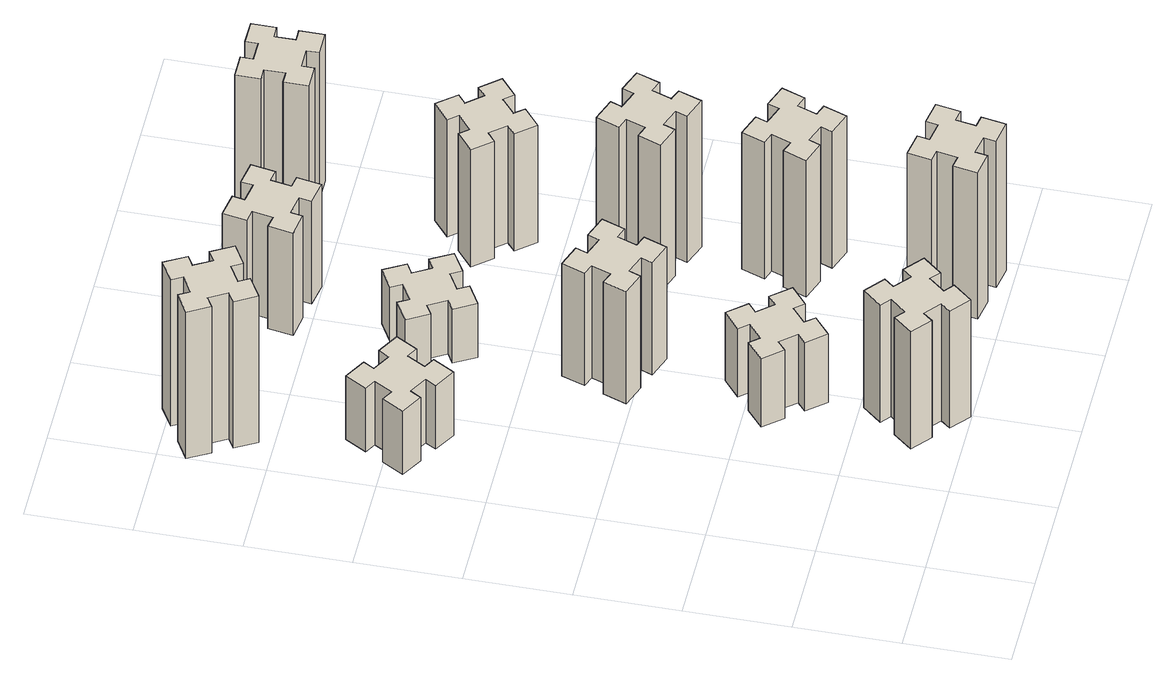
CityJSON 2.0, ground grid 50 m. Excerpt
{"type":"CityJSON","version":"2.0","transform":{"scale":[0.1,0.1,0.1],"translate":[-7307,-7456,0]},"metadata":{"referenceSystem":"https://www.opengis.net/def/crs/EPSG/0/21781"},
"CityObjects":{
"building1":{"type":"Building","attributes":{"class":"1000","function":"1000","usage":"1000","yearOfConstruction":2016,"roofType":"1000","measuredHeight":72,"storeysAboveGround":30,"storeysBelowGround":0},"geometry":[{"type":"Solid","lod":"1","boundaries":[[[[0,1,2,3,4,5,6,7,8,9,10,11,12,13,14,15,16,17,18,19]],[[17,16,20,21]],[[16,15,22,20]],[[15,14,23,22]],[[14,13,24,23]],[[13,12,25,24]],[[12,11,26,25]],[[11,10,27,26]],[[10,9,28,27]],[[9,8,29,28]],[[8,7,30,29]],[[7,6,31,30]],[[6,5,32,31]],[[5,4,33,32]],[[4,3,34,33]],[[3,2,35,34]],[[2,1,36,35]],[[1,0,37,36]],[[0,19,38,37]],[[19,18,39,38]],[[18,17,21,39]],[[24,25,26,27,28,29,30,31,32,33,34,35,36,37,38,39,21,20,22,23]]]]}]},
"building2":{"type":"Building","attributes":{"class":"1000","function":"1000","usage":"1000","yearOfConstruction":2016,"roofType":"1000","measuredHeight":39,"storeysAboveGround":30,"storeysBelowGround":0},"geometry":[{"type":"Solid","lod":"1","boundaries":[[[[40,41,42,43,44,45,46,47,48,49,50,51,52,53,54,55,56,57,58,59]],[[57,56,60,61]],[[56,55,62,60]],[[55,54,63,62]],[[54,53,64,63]],[[53,52,65,64]],[[52,51,66,65]],[[51,50,67,66]],[[50,49,68,67]],[[49,48,69,68]],[[48,47,70,69]],[[47,46,71,70]],[[46,45,72,71]],[[45,44,73,72]],[[44,43,74,73]],[[43,42,75,74]],[[42,41,76,75]],[[41,40,77,76]],[[40,59,78,77]],[[59,58,79,78]],[[58,57,61,79]],[[64,65,66,67,68,69,70,71,72,73,74,75,76,77,78,79,61,60,62,63]]]]}]},
"building3":{"type":"Building","attributes":{"class":"1000","function":"1000","usage":"1000","yearOfConstruction":2016,"roofType":"1000","measuredHeight":90,"storeysAboveGround":30,"storeysBelowGround":0},"geometry":[{"type":"Solid","lod":"1","boundaries":[[[[80,81,82,83,84,85,86,87,88,89,90,91,92,93,94,95,96,97,98,99]],[[97,96,100,101]],[[96,95,102,100]],[[95,94,103,102]],[[94,93,104,103]],[[93,92,105,104]],[[92,91,106,105]],[[91,90,107,106]],[[90,89,108,107]],[[89,88,109,108]],[[88,87,110,109]],[[87,86,111,110]],[[86,85,112,111]],[[85,84,113,112]],[[84,83,114,113]],[[83,82,115,114]],[[82,81,116,115]],[[81,80,117,116]],[[80,99,118,117]],[[99,98,119,118]],[[98,97,101,119]],[[104,105,106,107,108,109,110,111,112,113,114,115,116,117,118,119,101,100,102,103]]]]}]},
"building4":{"type":"Building","attributes":{"class":"1000","function":"1000","usage":"1000","yearOfConstruction":2016,"roofType":"1000","measuredHeight":42,"storeysAboveGround":30,"storeysBelowGround":0},"geometry":[{"type":"Solid","lod":"1","boundaries":[[[[120,121,122,123,124,125,126,127,128,129,130,131,132,133,134,135,136,137,138,139]],[[137,136,140,141]],[[136,135,142,140]],[[135,134,143,142]],[[134,133,144,143]],[[133,132,145,144]],[[132,131,146,145]],[[131,130,147,146]],[[130,129,148,147]],[[129,128,149,148]],[[128,127,150,149]],[[127,126,151,150]],[[126,125,152,151]],[[125,124,153,152]],[[124,123,154,153]],[[123,122,155,154]],[[122,121,156,155]],[[121,120,157,156]],[[120,139,158,157]],[[139,138,159,158]],[[138,137,141,159]],[[144,145,146,147,148,149,150,151,152,153,154,155,156,157,158,159,141,140,142,143]]]]}]},
"building5":{"type":"Building","attributes":{"class":"1000","function":"1000","usage":"1000","yearOfConstruction":2016,"roofType":"1000","measuredHeight":69,"storeysAboveGround":30,"storeysBelowGround":0},"geometry":[{"type":"Solid","lod":"1","boundaries":[[[[160,161,162,163,164,165,166,167,168,169,170,171,172,173,174,175,176,177,178,179]],[[177,176,180,181]],[[176,175,182,180]],[[175,174,183,182]],[[174,173,184,183]],[[173,172,185,184]],[[172,171,186,185]],[[171,170,187,186]],[[170,169,188,187]],[[169,168,189,188]],[[168,167,190,189]],[[167,166,191,190]],[[166,165,192,191]],[[165,164,193,192]],[[164,163,194,193]],[[163,162,195,194]],[[162,161,196,195]],[[161,160,197,196]],[[160,179,198,197]],[[179,178,199,198]],[[178,177,181,199]],[[184,185,186,187,188,189,190,191,192,193,194,195,196,197,198,199,181,180,182,183]]]]}]},
"building6":{"type":"Building","attributes":{"class":"1000","function":"1000","usage":"1000","yearOfConstruction":2016,"roofType":"1000","measuredHeight":33,"storeysAboveGround":30,"storeysBelowGround":0},"geometry":[{"type":"Solid","lod":"1","boundaries":[[[[200,201,202,203,204,205,206,207,208,209,210,211,212,213,214,215,216,217,218,219]],[[217,216,220,221]],[[216,215,222,220]],[[215,214,223,222]],[[214,213,224,223]],[[213,212,225,224]],[[212,211,226,225]],[[211,210,227,226]],[[210,209,228,227]],[[209,208,229,228]],[[208,207,230,229]],[[207,206,231,230]],[[206,205,232,231]],[[205,204,233,232]],[[204,203,234,233]],[[203,202,235,234]],[[202,201,236,235]],[[201,200,237,236]],[[200,219,238,237]],[[219,218,239,238]],[[218,217,221,239]],[[224,225,226,227,228,229,230,231,232,233,234,235,236,237,238,239,221,220,222,223]]]]}]},
"building7":{"type":"Building","attributes":{"class":"1000","function":"1000","usage":"1000","yearOfConstruction":2016,"roofType":"1000","measuredHeight":90,"storeysAboveGround":30,"storeysBelowGround":0},"geometry":[{"type":"Solid","lod":"1","boundaries":[[[[240,241,242,243,244,245,246,247,248,249,250,251,252,253,254,255,256,257,258,259]],[[257,256,260,261]],[[256,255,262,260]],[[255,254,263,262]],[[254,253,264,263]],[[253,252,265,264]],[[252,251,266,265]],[[251,250,267,266]],[[250,249,268,267]],[[249,248,269,268]],[[248,247,270,269]],[[247,246,271,270]],[[246,245,272,271]],[[245,244,273,272]],[[244,243,274,273]],[[243,242,275,274]],[[242,241,276,275]],[[241,240,277,276]],[[240,259,278,277]],[[259,258,279,278]],[[258,257,261,279]],[[264,265,266,267,268,269,270,271,272,273,274,275,276,277,278,279,261,260,262,263]]]]}]},
"building8":{"type":"Building","attributes":{"class":"1000","function":"1000","usage":"1000","yearOfConstruction":2016,"roofType":"1000","measuredHeight":63,"storeysAboveGround":30,"storeysBelowGround":0},"geometry":[{"type":"Solid","lod":"1","boundaries":[[[[280,281,282,283,284,285,286,287,288,289,290,291,292,293,294,295,296,297,298,299]],[[297,296,300,301]],[[296,295,302,300]],[[295,294,303,302]],[[294,293,304,303]],[[293,292,305,304]],[[292,291,306,305]],[[291,290,307,306]],[[290,289,308,307]],[[289,288,309,308]],[[288,287,310,309]],[[287,286,311,310]],[[286,285,312,311]],[[285,284,313,312]],[[284,283,314,313]],[[283,282,315,314]],[[282,281,316,315]],[[281,280,317,316]],[[280,299,318,317]],[[299,298,319,318]],[[298,297,301,319]],[[304,305,306,307,308,309,310,311,312,313,314,315,316,317,318,319,301,300,302,303]]]]}]},
"building9":{"type":"Building","attributes":{"class":"1000","function":"1000","usage":"1000","yearOfConstruction":2016,"roofType":"1000","measuredHeight":84,"storeysAboveGround":30,"storeysBelowGround":0},"geometry":[{"type":"Solid","lod":"1","boundaries":[[[[320,321,322,323,324,325,326,327,328,329,330,331,332,333,334,335,336,337,338,339]],[[337,336,340,341]],[[336,335,342,340]],[[335,334,343,342]],[[334,333,344,343]],[[333,332,345,344]],[[332,331,346,345]],[[331,330,347,346]],[[330,329,348,347]],[[329,328,349,348]],[[328,327,350,349]],[[327,326,351,350]],[[326,325,352,351]],[[325,324,353,352]],[[324,323,354,353]],[[323,322,355,354]],[[322,321,356,355]],[[321,320,357,356]],[[320,339,358,357]],[[339,338,359,358]],[[338,337,341,359]],[[344,345,346,347,348,349,350,351,352,353,354,355,356,357,358,359,341,340,342,343]]]]}]},
"building10":{"type":"Building","attributes":{"class":"1000","function":"1000","usage":"1000","yearOfConstruction":2016,"roofType":"1000","measuredHeight":90,"storeysAboveGround":30,"storeysBelowGround":0},"geometry":[{"type":"Solid","lod":"1","boundaries":[[[[360,361,362,363,364,365,366,367,368,369,370,371,372,373,374,375,376,377,378,379]],[[377,376,380,381]],[[376,375,382,380]],[[375,374,383,382]],[[374,373,384,383]],[[373,372,385,384]],[[372,371,386,385]],[[371,370,387,386]],[[370,369,388,387]],[[369,368,389,388]],[[368,367,390,389]],[[367,366,391,390]],[[366,365,392,391]],[[365,364,393,392]],[[364,363,394,393]],[[363,362,395,394]],[[362,361,396,395]],[[361,360,397,396]],[[360,379,398,397]],[[379,378,399,398]],[[378,377,381,399]],[[384,385,386,387,388,389,390,391,392,393,394,395,396,397,398,399,381,380,382,383]]]]}]},
"building11":{"type":"Building","attributes":{"class":"1000","function":"1000","usage":"1000","yearOfConstruction":2016,"roofType":"1000","measuredHeight":72,"storeysAboveGround":30,"storeysBelowGround":0},"geometry":[{"type":"Solid","lod":"1","boundaries":[[[[400,401,402,403,404,405,406,407,408,409,410,411,412,413,414,415,416,417,418,419]],[[417,416,420,421]],[[416,415,422,420]],[[415,414,423,422]],[[414,413,424,423]],[[413,412,425,424]],[[412,411,426,425]],[[411,410,427,426]],[[410,409,428,427]],[[409,408,429,428]],[[408,407,430,429]],[[407,406,431,430]],[[406,405,432,431]],[[405,404,433,432]],[[404,403,434,433]],[[403,402,435,434]],[[402,401,436,435]],[[401,400,437,436]],[[400,419,438,437]],[[419,418,439,438]],[[418,417,421,439]],[[424,425,426,427,428,429,430,431,432,433,434,435,436,437,438,439,421,420,422,423]]]]}]},
"building12":{"type":"Building","attributes":{"class":"1000","function":"1000","usage":"1000","yearOfConstruction":2016,"roofType":"1000","measuredHeight":90,"storeysAboveGround":30,"storeysBelowGround":0},"geometry":[{"type":"Solid","lod":"1","boundaries":[[[[440,441,442,443,444,445,446,447,448,449,450,451,452,453,454,455,456,457,458,459]],[[457,456,460,461]],[[456,455,462,460]],[[455,454,463,462]],[[454,453,464,463]],[[453,452,465,464]],[[452,451,466,465]],[[451,450,467,466]],[[450,449,468,467]],[[449,448,469,468]],[[448,447,470,469]],[[447,446,471,470]],[[446,445,472,471]],[[445,444,473,472]],[[444,443,474,473]],[[443,442,475,474]],[[442,441,476,475]],[[441,440,477,476]],[[440,459,478,477]],[[459,458,479,478]],[[458,457,461,479]],[[464,465,466,467,468,469,470,471,472,473,474,475,476,477,478,479,461,460,462,463]]]]}]}
},
"vertices":[
[866,193,0],[943,129,0],[904,83,0],[996,6,0],[1073,98,0],[1027,136,0],[1092,213,0],[1138,174,0],[1215,266,0],[1123,343,0],[1084,297,0],[1008,362,0],[1046,408,0],[954,485,0],[877,393,0],[923,354,0],[859,278,0],[813,316,0],[736,224,0],[828,147,0],[859,278,720],[813,316,720],[923,354,720],[877,393,720],[954,485,720],[1046,408,720],[1008,362,720],[1084,297,720],[1123,343,720],[1215,266,720],[1138,174,720],[1092,213,720],[1027,136,720],[1073,98,720],[996,6,720],[904,83,720],[943,129,720],[866,193,720],[828,147,720],[736,224,720],
[406,2367,0],[456,2454,0],[508,2424,0],[568,2528,0],[464,2588,0],[434,2536,0],[347,2586,0],[377,2638,0],[273,2698,0],[213,2594,0],[265,2564,0],[215,2477,0],[163,2507,0],[103,2403,0],[207,2343,0],[237,2395,0],[324,2345,0],[294,2293,0],[398,2233,0],[458,2337,0],[324,2345,390],[294,2293,390],[237,2395,390],[207,2343,390],[103,2403,390],[163,2507,390],[215,2477,390],[265,2564,390],[213,2594,390],[273,2698,390],[377,2638,390],[347,2586,390],[434,2536,390],[464,2588,390],[568,2528,390],[508,2424,390],[456,2454,390],[406,2367,390],[458,2337,390],[398,2233,390],
[224,3426,0],[137,3376,0],[107,3428,0],[3,3368,0],[63,3264,0],[115,3294,0],[165,3207,0],[113,3177,0],[173,3073,0],[277,3133,0],[247,3185,0],[334,3235,0],[364,3183,0],[468,3243,0],[408,3347,0],[356,3317,0],[306,3404,0],[358,3434,0],[298,3538,0],[194,3478,0],[306,3404,900],[358,3434,900],[356,3317,900],[408,3347,900],[468,3243,900],[364,3183,900],[334,3235,900],[247,3185,900],[277,3133,900],[173,3073,900],[113,3177,900],[165,3207,900],[115,3294,900],[63,3264,900],[3,3368,900],[107,3428,900],[137,3376,900],[224,3426,900],[194,3478,900],[298,3538,900],
[943,1002,0],[866,937,0],[828,983,0],[736,906,0],[813,814,0],[859,853,0],[923,776,0],[877,738,0],[954,646,0],[1046,723,0],[1008,769,0],[1084,833,0],[1123,787,0],[1215,864,0],[1138,956,0],[1092,918,0],[1027,994,0],[1073,1033,0],[996,1125,0],[904,1048,0],[1027,994,420],[1073,1033,420],[1092,918,420],[1138,956,420],[1215,864,420],[1123,787,420],[1084,833,420],[1008,769,420],[1046,723,420],[954,646,420],[877,738,420],[923,776,420],[859,853,420],[813,814,420],[736,906,420],[828,983,420],[866,937,420],[943,1002,420],[904,1048,420],[996,1125,420],
[1062,1541,0],[1096,1635,0],[1152,1614,0],[1193,1727,0],[1080,1768,0],[1060,1712,0],[966,1746,0],[987,1802,0],[874,1843,0],[833,1730,0],[889,1710,0],[855,1616,0],[799,1637,0],[757,1524,0],[870,1483,0],[891,1539,0],[985,1505,0],[964,1449,0],[1077,1407,0],[1118,1520,0],[985,1505,690],[964,1449,690],[891,1539,690],[870,1483,690],[757,1524,690],[799,1637,690],[855,1616,690],[889,1710,690],[833,1730,690],[874,1843,690],[987,1802,690],[966,1746,690],[1060,1712,690],[1080,1768,690],[1193,1727,690],[1152,1614,690],[1096,1635,690],[1062,1541,690],[1118,1520,690],[1077,1407,690],
[855,2454,0],[905,2367,0],[853,2337,0],[913,2233,0],[1017,2293,0],[987,2345,0],[1074,2395,0],[1104,2343,0],[1208,2403,0],[1148,2507,0],[1096,2477,0],[1046,2564,0],[1098,2594,0],[1038,2698,0],[934,2638,0],[964,2586,0],[877,2536,0],[847,2588,0],[743,2528,0],[803,2424,0],[877,2536,330],[847,2588,330],[964,2586,330],[934,2638,330],[1038,2698,330],[1098,2594,330],[1046,2564,330],[1096,2477,330],[1148,2507,330],[1208,2403,330],[1104,2343,330],[1074,2395,330],[987,2345,330],[1017,2293,330],[913,2233,330],[853,2337,330],[905,2367,330],[855,2454,330],[803,2424,330],[743,2528,330],
[1884,345,0],[1785,362,0],[1796,421,0],[1677,442,0],[1657,324,0],[1716,314,0],[1698,215,0],[1639,226,0],[1618,107,0],[1737,87,0],[1747,146,0],[1845,128,0],[1835,69,0],[1953,48,0],[1974,167,0],[1915,177,0],[1932,275,0],[1991,265,0],[2012,383,0],[1894,404,0],[1932,275,900],[1991,265,900],[1915,177,900],[1974,167,900],[1953,48,900],[1835,69,900],[1845,128,900],[1747,146,900],[1737,87,900],[1618,107,900],[1639,226,900],[1698,215,900],[1716,314,900],[1657,324,900],[1677,442,900],[1796,421,900],[1785,362,900],[1884,345,900],[1894,404,900],[2012,383,900],
[976,3274,0],[958,3175,0],[899,3186,0],[878,3067,0],[997,3047,0],[1007,3106,0],[1105,3088,0],[1095,3029,0],[1213,3008,0],[1234,3127,0],[1175,3137,0],[1192,3235,0],[1251,3225,0],[1272,3343,0],[1154,3364,0],[1144,3305,0],[1045,3322,0],[1056,3381,0],[937,3402,0],[917,3284,0],[1045,3322,630],[1056,3381,630],[1144,3305,630],[1154,3364,630],[1272,3343,630],[1251,3225,630],[1192,3235,630],[1175,3137,630],[1234,3127,630],[1213,3008,630],[1095,3029,630],[1105,3088,630],[1007,3106,630],[997,3047,630],[878,3067,630],[899,3186,630],[958,3175,630],[976,3274,630],[917,3284,630],[937,3402,630],
[1731,899,0],[1825,865,0],[1804,809,0],[1917,767,0],[1958,880,0],[1902,901,0],[1936,995,0],[1992,974,0],[2033,1087,0],[1920,1128,0],[1900,1072,0],[1806,1106,0],[1827,1162,0],[1714,1203,0],[1673,1090,0],[1729,1070,0],[1695,976,0],[1639,997,0],[1597,884,0],[1710,843,0],[1695,976,840],[1639,997,840],[1729,1070,840],[1673,1090,840],[1714,1203,840],[1827,1162,840],[1806,1106,840],[1900,1072,840],[1920,1128,840],[2033,1087,840],[1992,974,840],[1936,995,840],[1902,901,840],[1958,880,840],[1917,767,840],[1804,809,840],[1825,865,840],[1731,899,840],[1710,843,840],[1597,884,840],
[1800,1712,0],[1706,1746,0],[1727,1802,0],[1614,1843,0],[1573,1730,0],[1629,1710,0],[1595,1616,0],[1539,1637,0],[1497,1524,0],[1610,1483,0],[1631,1539,0],[1725,1505,0],[1704,1449,0],[1817,1407,0],[1858,1520,0],[1802,1541,0],[1836,1635,0],[1892,1614,0],[1933,1727,0],[1820,1768,0],[1836,1635,900],[1892,1614,900],[1802,1541,900],[1858,1520,900],[1817,1407,900],[1704,1449,900],[1725,1505,900],[1631,1539,900],[1610,1483,900],[1497,1524,900],[1539,1637,900],[1595,1616,900],[1629,1710,900],[1573,1730,900],[1614,1843,900],[1727,1802,900],[1706,1746,900],[1800,1712,900],[1820,1768,900],[1933,1727,900],
[1599,2333,0],[1663,2256,0],[1617,2218,0],[1694,2126,0],[1786,2203,0],[1748,2249,0],[1824,2313,0],[1863,2267,0],[1955,2344,0],[1878,2436,0],[1832,2398,0],[1767,2474,0],[1813,2513,0],[1736,2605,0],[1644,2528,0],[1683,2482,0],[1606,2417,0],[1568,2463,0],[1476,2386,0],[1553,2294,0],[1606,2417,720],[1568,2463,720],[1683,2482,720],[1644,2528,720],[1736,2605,720],[1813,2513,720],[1767,2474,720],[1832,2398,720],[1878,2436,720],[1955,2344,720],[1863,2267,720],[1824,2313,720],[1748,2249,720],[1786,2203,720],[1694,2126,720],[1617,2218,720],[1663,2256,720],[1599,2333,720],[1553,2294,720],[1476,2386,720],
[1665,3195,0],[1765,3195,0],[1765,3135,0],[1885,3135,0],[1885,3255,0],[1825,3255,0],[1825,3355,0],[1885,3355,0],[1885,3475,0],[1765,3475,0],[1765,3415,0],[1665,3415,0],[1665,3475,0],[1545,3475,0],[1545,3355,0],[1605,3355,0],[1605,3255,0],[1545,3255,0],[1545,3135,0],[1665,3135,0],[1605,3255,900],[1545,3255,900],[1605,3355,900],[1545,3355,900],[1545,3475,900],[1665,3475,900],[1665,3415,900],[1765,3415,900],[1765,3475,900],[1885,3475,900],[1885,3355,900],[1825,3355,900],[1825,3255,900],[1885,3255,900],[1885,3135,900],[1765,3135,900],[1765,3195,900],[1665,3195,900],[1665,3135,900],[1545,3135,900]
]}
